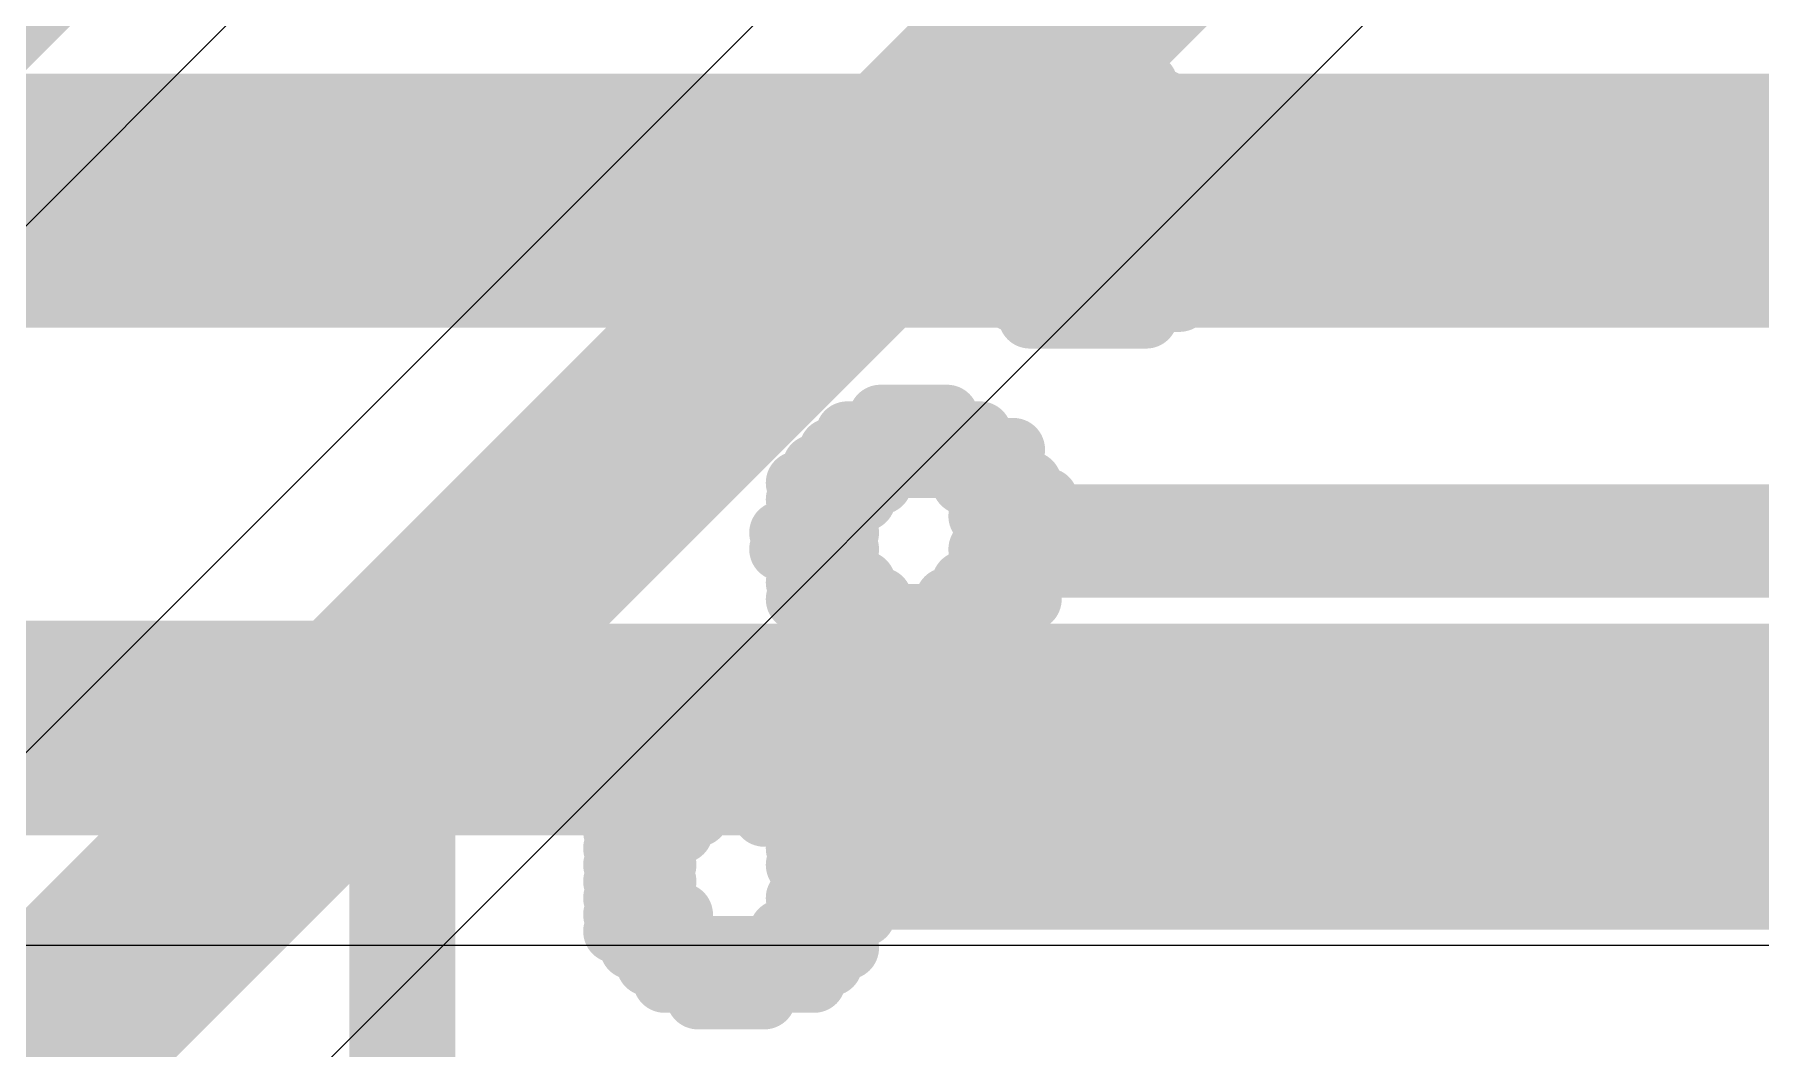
# Model space of a CAD drawing. Header units: inches. Extents: x -4 to 389, y 0 to 108.
# Drawn here: x 34.077 to 36.15, y 5.916 to 7.134 of the extents above; entities that cross this region are included whole.
import ezdxf

# ---------------------------------------------------------------- set-up
doc = ezdxf.new("R2010")
doc.units = ezdxf.units.IN
for name, color, linetype in [('Bottom Layer', 5, 'Continuous'), ('Bottom Overlay', 54, 'Continuous'), ('Signal_1', 16, 'Continuous'), ('Top Layer', 1, 'Continuous'), ('Top Overlay', 2, 'Continuous')]:
    doc.layers.add(name, color=color, linetype=linetype)

msp = doc.modelspace()

# ---------------------------------------------------------------- linework, layer by layer
at = {"layer": 'Bottom Layer'}
msp.add_line((30.2002, 3.037), (34.7271, 7.5639), dxfattribs=at)
msp.add_lwpolyline([(29.9466, 3.1496, 0.254, 0.254, 0), (34.544, 7.747, 0.254, 0.254, 0)], format="xyseb", dxfattribs=at)
at = {"layer": 'Bottom Overlay'}
for points in [[(35.2929, 7.0738, 0.0762, 0.0762, 0), (35.4126, 7.0738, 0.0762, 0.0762, 0)], [(35.2531, 7.0538, 0.0762, 0.0762, 0), (35.4325, 7.0538, 0.0762, 0.0762, 0)], [(35.2331, 7.0339, 0.0762, 0.0762, 0), (35.4724, 7.0339, 0.0762, 0.0762, 0)], [(35.2331, 7.014, 0.0762, 0.0762, 0), (35.3328, 7.014, 0.0762, 0.0762, 0)], [(35.3727, 7.014, 0.0762, 0.0762, 0), (35.4724, 7.014, 0.0762, 0.0762, 0)], [(35.2132, 6.994, 0.0762, 0.0762, 0), (35.2929, 6.994, 0.0762, 0.0762, 0)], [(35.4126, 6.994, 0.0762, 0.0762, 0), (35.4923, 6.994, 0.0762, 0.0762, 0)], [(35.2132, 6.9741, 0.0762, 0.0762, 0), (35.273, 6.9741, 0.0762, 0.0762, 0)], [(35.4325, 6.9741, 0.0762, 0.0762, 0), (35.4923, 6.9741, 0.0762, 0.0762, 0)], [(35.5123, 6.9741, 0.0762, 0.0762, 0), (36.7286, 6.9741, 0.0762, 0.0762, 0)], [(35.1932, 6.9541, 0.0762, 0.0762, 0), (35.273, 6.9541, 0.0762, 0.0762, 0)], [(35.4325, 6.9541, 0.0762, 0.0762, 0), (36.7286, 6.9541, 0.0762, 0.0762, 0)], [(35.1932, 6.9342, 0.0762, 0.0762, 0), (35.273, 6.9342, 0.0762, 0.0762, 0)], [(35.4325, 6.9342, 0.0762, 0.0762, 0), (36.7286, 6.9342, 0.0762, 0.0762, 0)], [(35.1932, 6.9143, 0.0762, 0.0762, 0), (35.273, 6.9143, 0.0762, 0.0762, 0)], [(35.4325, 6.9143, 0.0762, 0.0762, 0), (36.7286, 6.9143, 0.0762, 0.0762, 0)], [(35.1932, 6.8943, 0.0762, 0.0762, 0), (35.273, 6.8943, 0.0762, 0.0762, 0)], [(35.4325, 6.8943, 0.0762, 0.0762, 0), (36.7286, 6.8943, 0.0762, 0.0762, 0)], [(35.2132, 6.8744, 0.0762, 0.0762, 0), (35.2929, 6.8744, 0.0762, 0.0762, 0)], [(35.4126, 6.8744, 0.0762, 0.0762, 0), (35.4923, 6.8744, 0.0762, 0.0762, 0)], [(35.2331, 6.8544, 0.0762, 0.0762, 0), (35.3129, 6.8544, 0.0762, 0.0762, 0)], [(35.3926, 6.8544, 0.0762, 0.0762, 0), (35.4724, 6.8544, 0.0762, 0.0762, 0)], [(35.2331, 6.8345, 0.0762, 0.0762, 0), (35.4724, 6.8345, 0.0762, 0.0762, 0)], [(35.2531, 6.8146, 0.0762, 0.0762, 0), (35.4525, 6.8146, 0.0762, 0.0762, 0)], [(35.273, 6.7946, 0.0762, 0.0762, 0), (35.4126, 6.7946, 0.0762, 0.0762, 0)], [(35.0935, 6.675, 0.0762, 0.0762, 0), (35.1733, 6.675, 0.0762, 0.0762, 0)], [(35.0537, 6.655, 0.0762, 0.0762, 0), (35.2132, 6.655, 0.0762, 0.0762, 0)], [(35.0337, 6.6351, 0.0762, 0.0762, 0), (35.2531, 6.6351, 0.0762, 0.0762, 0)], [(34.9938, 6.5952, 0.0762, 0.0762, 0), (35.0935, 6.5952, 0.0762, 0.0762, 0)], [(35.0138, 6.6152, 0.0762, 0.0762, 0), (35.2531, 6.6152, 0.0762, 0.0762, 0)], [(35.1932, 6.5952, 0.0762, 0.0762, 0), (35.273, 6.5952, 0.0762, 0.0762, 0)], [(34.9938, 6.5753, 0.0762, 0.0762, 0), (35.0736, 6.5753, 0.0762, 0.0762, 0)], [(35.2132, 6.5753, 0.0762, 0.0762, 0), (35.2929, 6.5753, 0.0762, 0.0762, 0)], [(34.9938, 6.5553, 0.0762, 0.0762, 0), (35.0537, 6.5553, 0.0762, 0.0762, 0)], [(35.2132, 6.5553, 0.0762, 0.0762, 0), (36.928, 6.5553, 0.0762, 0.0762, 0)], [(34.9739, 6.5354, 0.0762, 0.0762, 0), (35.0537, 6.5354, 0.0762, 0.0762, 0)], [(35.2331, 6.5354, 0.0762, 0.0762, 0), (36.928, 6.5354, 0.0762, 0.0762, 0)], [(34.9739, 6.5155, 0.0762, 0.0762, 0), (35.0537, 6.5155, 0.0762, 0.0762, 0)], [(35.2132, 6.5155, 0.0762, 0.0762, 0), (36.928, 6.5155, 0.0762, 0.0762, 0)], [(34.9938, 6.4955, 0.0762, 0.0762, 0), (35.0537, 6.4955, 0.0762, 0.0762, 0)], [(35.2132, 6.4955, 0.0762, 0.0762, 0), (36.928, 6.4955, 0.0762, 0.0762, 0)], [(34.9938, 6.4756, 0.0762, 0.0762, 0), (35.0736, 6.4756, 0.0762, 0.0762, 0)], [(35.1932, 6.4756, 0.0762, 0.0762, 0), (35.273, 6.4756, 0.0762, 0.0762, 0)], [(34.9938, 6.4556, 0.0762, 0.0762, 0), (35.0935, 6.4556, 0.0762, 0.0762, 0)], [(35.1733, 6.4556, 0.0762, 0.0762, 0), (35.273, 6.4556, 0.0762, 0.0762, 0)], [(35.0138, 6.4357, 0.0762, 0.0762, 0), (35.2531, 6.4357, 0.0762, 0.0762, 0)], [(35.0337, 6.4158, 0.0762, 0.0762, 0), (35.2531, 6.4158, 0.0762, 0.0762, 0)], [(35.0537, 6.3958, 0.0762, 0.0762, 0), (35.2132, 6.3958, 0.0762, 0.0762, 0)], [(35.1135, 6.3759, 0.0762, 0.0762, 0), (35.1733, 6.3759, 0.0762, 0.0762, 0)], [(34.8543, 6.2562, 0.0762, 0.0762, 0), (34.9938, 6.2562, 0.0762, 0.0762, 0)], [(34.8144, 6.2363, 0.0762, 0.0762, 0), (35.0138, 6.2363, 0.0762, 0.0762, 0)], [(34.7944, 6.2164, 0.0762, 0.0762, 0), (35.0337, 6.2164, 0.0762, 0.0762, 0)], [(34.7745, 6.1964, 0.0762, 0.0762, 0), (34.8742, 6.1964, 0.0762, 0.0762, 0)], [(34.954, 6.1964, 0.0762, 0.0762, 0), (35.0537, 6.1964, 0.0762, 0.0762, 0)], [(34.7745, 6.1765, 0.0762, 0.0762, 0), (34.8543, 6.1765, 0.0762, 0.0762, 0)], [(34.9938, 6.1765, 0.0762, 0.0762, 0), (35.0537, 6.1765, 0.0762, 0.0762, 0)], [(34.7745, 6.1565, 0.0762, 0.0762, 0), (34.8343, 6.1565, 0.0762, 0.0762, 0)], [(34.9938, 6.1565, 0.0762, 0.0762, 0), (35.1534, 6.1565, 0.0762, 0.0762, 0)], [(35.1733, 6.1565, 0.0762, 0.0762, 0), (37.0477, 6.1565, 0.0762, 0.0762, 0)], [(34.7745, 6.1366, 0.0762, 0.0762, 0), (34.8343, 6.1366, 0.0762, 0.0762, 0)], [(34.9938, 6.1366, 0.0762, 0.0762, 0), (37.0477, 6.1366, 0.0762, 0.0762, 0)], [(34.7745, 6.1167, 0.0762, 0.0762, 0), (34.8343, 6.1167, 0.0762, 0.0762, 0)], [(35.0138, 6.1167, 0.0762, 0.0762, 0), (37.0477, 6.1167, 0.0762, 0.0762, 0)], [(34.7745, 6.0967, 0.0762, 0.0762, 0), (34.8343, 6.0967, 0.0762, 0.0762, 0)], [(34.9938, 6.0967, 0.0762, 0.0762, 0), (37.0477, 6.0967, 0.0762, 0.0762, 0)], [(34.7745, 6.0768, 0.0762, 0.0762, 0), (34.8543, 6.0768, 0.0762, 0.0762, 0)], [(34.7745, 6.0568, 0.0762, 0.0762, 0), (34.8543, 6.0568, 0.0762, 0.0762, 0)], [(34.9739, 6.0568, 0.0762, 0.0762, 0), (35.0537, 6.0568, 0.0762, 0.0762, 0)], [(34.9938, 6.0768, 0.0762, 0.0762, 0), (35.0736, 6.0768, 0.0762, 0.0762, 0)], [(34.7944, 6.0369, 0.0762, 0.0762, 0), (35.0537, 6.0369, 0.0762, 0.0762, 0)], [(34.8144, 6.017, 0.0762, 0.0762, 0), (35.0337, 6.017, 0.0762, 0.0762, 0)], [(34.8343, 5.997, 0.0762, 0.0762, 0), (35.0138, 5.997, 0.0762, 0.0762, 0)], [(34.8742, 5.9771, 0.0762, 0.0762, 0), (34.954, 5.9771, 0.0762, 0.0762, 0)]]:
    msp.add_lwpolyline(points, format="xyseb", dxfattribs=at)
for points in [[(35.2739, 7.0738, 0.0381, 0.0381, 1), (35.312, 7.0738, 0.0381, 0.0381, 1)], [(35.3935, 7.0738, 0.0381, 0.0381, 1), (35.4316, 7.0738, 0.0381, 0.0381, 1)], [(35.234, 7.0538, 0.0381, 0.0381, 1), (35.2721, 7.0538, 0.0381, 0.0381, 1)], [(35.4135, 7.0538, 0.0381, 0.0381, 1), (35.4516, 7.0538, 0.0381, 0.0381, 1)], [(35.2141, 7.0339, 0.0381, 0.0381, 1), (35.2522, 7.0339, 0.0381, 0.0381, 1)], [(35.4534, 7.0339, 0.0381, 0.0381, 1), (35.4915, 7.0339, 0.0381, 0.0381, 1)], [(35.2141, 7.014, 0.0381, 0.0381, 1), (35.2522, 7.014, 0.0381, 0.0381, 1)], [(35.3138, 7.014, 0.0381, 0.0381, 1), (35.3519, 7.014, 0.0381, 0.0381, 1)], [(35.3537, 7.014, 0.0381, 0.0381, 1), (35.3918, 7.014, 0.0381, 0.0381, 1)], [(35.4534, 7.014, 0.0381, 0.0381, 1), (35.4915, 7.014, 0.0381, 0.0381, 1)], [(35.1941, 6.994, 0.0381, 0.0381, 1), (35.2322, 6.994, 0.0381, 0.0381, 1)], [(35.2739, 6.994, 0.0381, 0.0381, 1), (35.312, 6.994, 0.0381, 0.0381, 1)], [(35.3935, 6.994, 0.0381, 0.0381, 1), (35.4316, 6.994, 0.0381, 0.0381, 1)], [(35.4733, 6.994, 0.0381, 0.0381, 1), (35.5114, 6.994, 0.0381, 0.0381, 1)], [(35.1941, 6.9741, 0.0381, 0.0381, 1), (35.2322, 6.9741, 0.0381, 0.0381, 1)], [(35.254, 6.9741, 0.0381, 0.0381, 1), (35.2921, 6.9741, 0.0381, 0.0381, 1)], [(35.4135, 6.9741, 0.0381, 0.0381, 1), (35.4516, 6.9741, 0.0381, 0.0381, 1)], [(35.4733, 6.9741, 0.0381, 0.0381, 1), (35.5114, 6.9741, 0.0381, 0.0381, 1)], [(35.4932, 6.9741, 0.0381, 0.0381, 1), (35.5313, 6.9741, 0.0381, 0.0381, 1)], [(35.1742, 6.9541, 0.0381, 0.0381, 1), (35.2123, 6.9541, 0.0381, 0.0381, 1)], [(35.254, 6.9541, 0.0381, 0.0381, 1), (35.2921, 6.9541, 0.0381, 0.0381, 1)], [(35.4135, 6.9541, 0.0381, 0.0381, 1), (35.4516, 6.9541, 0.0381, 0.0381, 1)], [(35.1742, 6.9342, 0.0381, 0.0381, 1), (35.2123, 6.9342, 0.0381, 0.0381, 1)], [(35.254, 6.9342, 0.0381, 0.0381, 1), (35.2921, 6.9342, 0.0381, 0.0381, 1)], [(35.4135, 6.9342, 0.0381, 0.0381, 1), (35.4516, 6.9342, 0.0381, 0.0381, 1)], [(35.1742, 6.9143, 0.0381, 0.0381, 1), (35.2123, 6.9143, 0.0381, 0.0381, 1)], [(35.254, 6.9143, 0.0381, 0.0381, 1), (35.2921, 6.9143, 0.0381, 0.0381, 1)], [(35.4135, 6.9143, 0.0381, 0.0381, 1), (35.4516, 6.9143, 0.0381, 0.0381, 1)], [(35.1742, 6.8943, 0.0381, 0.0381, 1), (35.2123, 6.8943, 0.0381, 0.0381, 1)], [(35.254, 6.8943, 0.0381, 0.0381, 1), (35.2921, 6.8943, 0.0381, 0.0381, 1)], [(35.4135, 6.8943, 0.0381, 0.0381, 1), (35.4516, 6.8943, 0.0381, 0.0381, 1)], [(35.1941, 6.8744, 0.0381, 0.0381, 1), (35.2322, 6.8744, 0.0381, 0.0381, 1)], [(35.2739, 6.8744, 0.0381, 0.0381, 1), (35.312, 6.8744, 0.0381, 0.0381, 1)], [(35.3935, 6.8744, 0.0381, 0.0381, 1), (35.4316, 6.8744, 0.0381, 0.0381, 1)], [(35.4733, 6.8744, 0.0381, 0.0381, 1), (35.5114, 6.8744, 0.0381, 0.0381, 1)], [(35.2141, 6.8544, 0.0381, 0.0381, 1), (35.2522, 6.8544, 0.0381, 0.0381, 1)], [(35.2938, 6.8544, 0.0381, 0.0381, 1), (35.3319, 6.8544, 0.0381, 0.0381, 1)], [(35.3736, 6.8544, 0.0381, 0.0381, 1), (35.4117, 6.8544, 0.0381, 0.0381, 1)], [(35.4534, 6.8544, 0.0381, 0.0381, 1), (35.4915, 6.8544, 0.0381, 0.0381, 1)], [(35.2141, 6.8345, 0.0381, 0.0381, 1), (35.2522, 6.8345, 0.0381, 0.0381, 1)], [(35.4534, 6.8345, 0.0381, 0.0381, 1), (35.4915, 6.8345, 0.0381, 0.0381, 1)], [(35.234, 6.8146, 0.0381, 0.0381, 1), (35.2721, 6.8146, 0.0381, 0.0381, 1)], [(35.4334, 6.8146, 0.0381, 0.0381, 1), (35.4715, 6.8146, 0.0381, 0.0381, 1)], [(35.254, 6.7946, 0.0381, 0.0381, 1), (35.2921, 6.7946, 0.0381, 0.0381, 1)], [(35.3935, 6.7946, 0.0381, 0.0381, 1), (35.4316, 6.7946, 0.0381, 0.0381, 1)], [(35.0745, 6.675, 0.0381, 0.0381, 1), (35.1126, 6.675, 0.0381, 0.0381, 1)], [(35.1543, 6.675, 0.0381, 0.0381, 1), (35.1924, 6.675, 0.0381, 0.0381, 1)], [(35.0346, 6.655, 0.0381, 0.0381, 1), (35.0727, 6.655, 0.0381, 0.0381, 1)], [(35.1941, 6.655, 0.0381, 0.0381, 1), (35.2322, 6.655, 0.0381, 0.0381, 1)], [(35.0147, 6.6351, 0.0381, 0.0381, 1), (35.0528, 6.6351, 0.0381, 0.0381, 1)], [(35.234, 6.6351, 0.0381, 0.0381, 1), (35.2721, 6.6351, 0.0381, 0.0381, 1)], [(34.9748, 6.5952, 0.0381, 0.0381, 1), (35.0129, 6.5952, 0.0381, 0.0381, 1)], [(34.9947, 6.6152, 0.0381, 0.0381, 1), (35.0328, 6.6152, 0.0381, 0.0381, 1)], [(35.0745, 6.5952, 0.0381, 0.0381, 1), (35.1126, 6.5952, 0.0381, 0.0381, 1)], [(35.1742, 6.5952, 0.0381, 0.0381, 1), (35.2123, 6.5952, 0.0381, 0.0381, 1)], [(35.234, 6.6152, 0.0381, 0.0381, 1), (35.2721, 6.6152, 0.0381, 0.0381, 1)], [(35.254, 6.5952, 0.0381, 0.0381, 1), (35.2921, 6.5952, 0.0381, 0.0381, 1)], [(34.9748, 6.5753, 0.0381, 0.0381, 1), (35.0129, 6.5753, 0.0381, 0.0381, 1)], [(35.0546, 6.5753, 0.0381, 0.0381, 1), (35.0927, 6.5753, 0.0381, 0.0381, 1)], [(35.1941, 6.5753, 0.0381, 0.0381, 1), (35.2322, 6.5753, 0.0381, 0.0381, 1)], [(35.2739, 6.5753, 0.0381, 0.0381, 1), (35.312, 6.5753, 0.0381, 0.0381, 1)], [(34.9748, 6.5553, 0.0381, 0.0381, 1), (35.0129, 6.5553, 0.0381, 0.0381, 1)], [(35.0346, 6.5553, 0.0381, 0.0381, 1), (35.0727, 6.5553, 0.0381, 0.0381, 1)], [(35.1941, 6.5553, 0.0381, 0.0381, 1), (35.2322, 6.5553, 0.0381, 0.0381, 1)], [(34.9549, 6.5354, 0.0381, 0.0381, 1), (34.993, 6.5354, 0.0381, 0.0381, 1)], [(35.0346, 6.5354, 0.0381, 0.0381, 1), (35.0727, 6.5354, 0.0381, 0.0381, 1)], [(35.2141, 6.5354, 0.0381, 0.0381, 1), (35.2522, 6.5354, 0.0381, 0.0381, 1)], [(34.9549, 6.5155, 0.0381, 0.0381, 1), (34.993, 6.5155, 0.0381, 0.0381, 1)], [(35.0346, 6.5155, 0.0381, 0.0381, 1), (35.0727, 6.5155, 0.0381, 0.0381, 1)], [(35.1941, 6.5155, 0.0381, 0.0381, 1), (35.2322, 6.5155, 0.0381, 0.0381, 1)], [(34.9748, 6.4955, 0.0381, 0.0381, 1), (35.0129, 6.4955, 0.0381, 0.0381, 1)], [(35.0346, 6.4955, 0.0381, 0.0381, 1), (35.0727, 6.4955, 0.0381, 0.0381, 1)], [(35.1941, 6.4955, 0.0381, 0.0381, 1), (35.2322, 6.4955, 0.0381, 0.0381, 1)], [(34.9748, 6.4756, 0.0381, 0.0381, 1), (35.0129, 6.4756, 0.0381, 0.0381, 1)], [(35.0546, 6.4756, 0.0381, 0.0381, 1), (35.0927, 6.4756, 0.0381, 0.0381, 1)], [(35.1742, 6.4756, 0.0381, 0.0381, 1), (35.2123, 6.4756, 0.0381, 0.0381, 1)], [(35.254, 6.4756, 0.0381, 0.0381, 1), (35.2921, 6.4756, 0.0381, 0.0381, 1)], [(34.9748, 6.4556, 0.0381, 0.0381, 1), (35.0129, 6.4556, 0.0381, 0.0381, 1)], [(35.0745, 6.4556, 0.0381, 0.0381, 1), (35.1126, 6.4556, 0.0381, 0.0381, 1)], [(35.1543, 6.4556, 0.0381, 0.0381, 1), (35.1924, 6.4556, 0.0381, 0.0381, 1)], [(35.254, 6.4556, 0.0381, 0.0381, 1), (35.2921, 6.4556, 0.0381, 0.0381, 1)], [(34.9947, 6.4357, 0.0381, 0.0381, 1), (35.0328, 6.4357, 0.0381, 0.0381, 1)], [(35.234, 6.4357, 0.0381, 0.0381, 1), (35.2721, 6.4357, 0.0381, 0.0381, 1)], [(35.0147, 6.4158, 0.0381, 0.0381, 1), (35.0528, 6.4158, 0.0381, 0.0381, 1)], [(35.234, 6.4158, 0.0381, 0.0381, 1), (35.2721, 6.4158, 0.0381, 0.0381, 1)], [(35.0346, 6.3958, 0.0381, 0.0381, 1), (35.0727, 6.3958, 0.0381, 0.0381, 1)], [(35.1941, 6.3958, 0.0381, 0.0381, 1), (35.2322, 6.3958, 0.0381, 0.0381, 1)], [(35.0944, 6.3759, 0.0381, 0.0381, 1), (35.1325, 6.3759, 0.0381, 0.0381, 1)], [(35.1543, 6.3759, 0.0381, 0.0381, 1), (35.1924, 6.3759, 0.0381, 0.0381, 1)], [(34.8352, 6.2562, 0.0381, 0.0381, 1), (34.8733, 6.2562, 0.0381, 0.0381, 1)], [(34.9748, 6.2562, 0.0381, 0.0381, 1), (35.0129, 6.2562, 0.0381, 0.0381, 1)], [(34.7953, 6.2363, 0.0381, 0.0381, 1), (34.8334, 6.2363, 0.0381, 0.0381, 1)], [(34.9947, 6.2363, 0.0381, 0.0381, 1), (35.0328, 6.2363, 0.0381, 0.0381, 1)], [(34.7754, 6.2164, 0.0381, 0.0381, 1), (34.8135, 6.2164, 0.0381, 0.0381, 1)], [(35.0147, 6.2164, 0.0381, 0.0381, 1), (35.0528, 6.2164, 0.0381, 0.0381, 1)], [(34.7555, 6.1964, 0.0381, 0.0381, 1), (34.7936, 6.1964, 0.0381, 0.0381, 1)], [(34.8552, 6.1964, 0.0381, 0.0381, 1), (34.8933, 6.1964, 0.0381, 0.0381, 1)], [(34.9349, 6.1964, 0.0381, 0.0381, 1), (34.973, 6.1964, 0.0381, 0.0381, 1)], [(35.0346, 6.1964, 0.0381, 0.0381, 1), (35.0727, 6.1964, 0.0381, 0.0381, 1)], [(34.7555, 6.1765, 0.0381, 0.0381, 1), (34.7936, 6.1765, 0.0381, 0.0381, 1)], [(34.8352, 6.1765, 0.0381, 0.0381, 1), (34.8733, 6.1765, 0.0381, 0.0381, 1)], [(34.9748, 6.1765, 0.0381, 0.0381, 1), (35.0129, 6.1765, 0.0381, 0.0381, 1)], [(35.0346, 6.1765, 0.0381, 0.0381, 1), (35.0727, 6.1765, 0.0381, 0.0381, 1)], [(34.7555, 6.1565, 0.0381, 0.0381, 1), (34.7936, 6.1565, 0.0381, 0.0381, 1)], [(34.8153, 6.1565, 0.0381, 0.0381, 1), (34.8534, 6.1565, 0.0381, 0.0381, 1)], [(34.9748, 6.1565, 0.0381, 0.0381, 1), (35.0129, 6.1565, 0.0381, 0.0381, 1)], [(35.1343, 6.1565, 0.0381, 0.0381, 1), (35.1724, 6.1565, 0.0381, 0.0381, 1)], [(35.1543, 6.1565, 0.0381, 0.0381, 1), (35.1924, 6.1565, 0.0381, 0.0381, 1)], [(34.7555, 6.1366, 0.0381, 0.0381, 1), (34.7936, 6.1366, 0.0381, 0.0381, 1)], [(34.8153, 6.1366, 0.0381, 0.0381, 1), (34.8534, 6.1366, 0.0381, 0.0381, 1)], [(34.9748, 6.1366, 0.0381, 0.0381, 1), (35.0129, 6.1366, 0.0381, 0.0381, 1)], [(34.7555, 6.1167, 0.0381, 0.0381, 1), (34.7936, 6.1167, 0.0381, 0.0381, 1)], [(34.8153, 6.1167, 0.0381, 0.0381, 1), (34.8534, 6.1167, 0.0381, 0.0381, 1)], [(34.9947, 6.1167, 0.0381, 0.0381, 1), (35.0328, 6.1167, 0.0381, 0.0381, 1)], [(34.7555, 6.0967, 0.0381, 0.0381, 1), (34.7936, 6.0967, 0.0381, 0.0381, 1)], [(34.8153, 6.0967, 0.0381, 0.0381, 1), (34.8534, 6.0967, 0.0381, 0.0381, 1)], [(34.9748, 6.0967, 0.0381, 0.0381, 1), (35.0129, 6.0967, 0.0381, 0.0381, 1)], [(34.7555, 6.0768, 0.0381, 0.0381, 1), (34.7936, 6.0768, 0.0381, 0.0381, 1)], [(34.7555, 6.0568, 0.0381, 0.0381, 1), (34.7936, 6.0568, 0.0381, 0.0381, 1)], [(34.8352, 6.0768, 0.0381, 0.0381, 1), (34.8733, 6.0768, 0.0381, 0.0381, 1)], [(34.8352, 6.0568, 0.0381, 0.0381, 1), (34.8733, 6.0568, 0.0381, 0.0381, 1)], [(34.9549, 6.0568, 0.0381, 0.0381, 1), (34.993, 6.0568, 0.0381, 0.0381, 1)], [(34.9748, 6.0768, 0.0381, 0.0381, 1), (35.0129, 6.0768, 0.0381, 0.0381, 1)], [(35.0346, 6.0568, 0.0381, 0.0381, 1), (35.0727, 6.0568, 0.0381, 0.0381, 1)], [(35.0546, 6.0768, 0.0381, 0.0381, 1), (35.0927, 6.0768, 0.0381, 0.0381, 1)], [(34.7754, 6.0369, 0.0381, 0.0381, 1), (34.8135, 6.0369, 0.0381, 0.0381, 1)], [(35.0346, 6.0369, 0.0381, 0.0381, 1), (35.0727, 6.0369, 0.0381, 0.0381, 1)], [(34.7953, 6.017, 0.0381, 0.0381, 1), (34.8334, 6.017, 0.0381, 0.0381, 1)], [(35.0147, 6.017, 0.0381, 0.0381, 1), (35.0528, 6.017, 0.0381, 0.0381, 1)], [(34.8153, 5.997, 0.0381, 0.0381, 1), (34.8534, 5.997, 0.0381, 0.0381, 1)], [(34.9947, 5.997, 0.0381, 0.0381, 1), (35.0328, 5.997, 0.0381, 0.0381, 1)], [(34.8552, 5.9771, 0.0381, 0.0381, 1), (34.8933, 5.9771, 0.0381, 0.0381, 1)], [(34.9349, 5.9771, 0.0381, 0.0381, 1), (34.973, 5.9771, 0.0381, 0.0381, 1)]]:
    msp.add_lwpolyline(points, format="xyseb", close=True, dxfattribs=at)
at = {"layer": 'Signal_1'}
for p, q in [((43.1496, 15.3539), (30.5185, 2.7227)), ((28.8785, 0.3503), (43.5917, 15.0635))]:
    msp.add_line(p, q, dxfattribs=at)
msp.add_lwpolyline([(28.6954, 0.5334, 0.254, 0.254, 0), (43.4086, 15.2466, 0.254, 0.254, 0)], format="xyseb", dxfattribs=at)
at = {"layer": 'Top Layer'}
msp.add_line((31.3974, 6.0402), (39.7031, 6.0402), dxfattribs=at)
for points in [[(6.8326, 6.9342, 0.3048, 0.3048, 0), (40.3352, 6.9342, 0.3048, 0.3048, 0)], [(30.9434, 6.2992, 0.254, 0.254, 0), (39.8103, 6.2992, 0.254, 0.254, 0)]]:
    msp.add_lwpolyline(points, format="xyseb", dxfattribs=at)
at = {"layer": 'Top Overlay'}
for points in [[(33.9192, 6.3662, 0.127, 0.127, 0), (34.5192, 6.3662, 0.127, 0.127, 0)], [(34.5192, 2.0662, 0.127, 0.127, 0), (34.5192, 6.3662, 0.127, 0.127, 0)]]:
    msp.add_lwpolyline(points, format="xyseb", dxfattribs=at)
msp.add_lwpolyline([(34.4875, 6.3662, 0.0635, 0.0635, 1), (34.551, 6.3662, 0.0635, 0.0635, 1)], format="xyseb", close=True, dxfattribs=at)
msp.add_lwpolyline([(34.4875, 6.3662, 0.0635, 0.0635, 1), (34.551, 6.3662, 0.0635, 0.0635, 1)], format="xyseb", close=True, dxfattribs=at)

doc.saveas('drawing.dxf')
